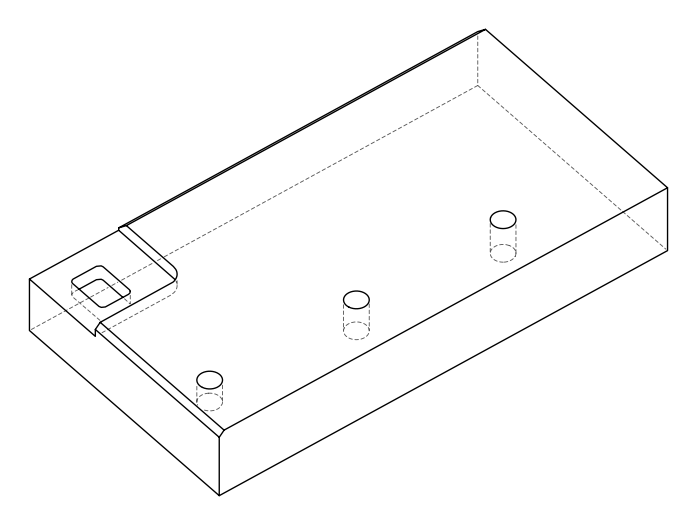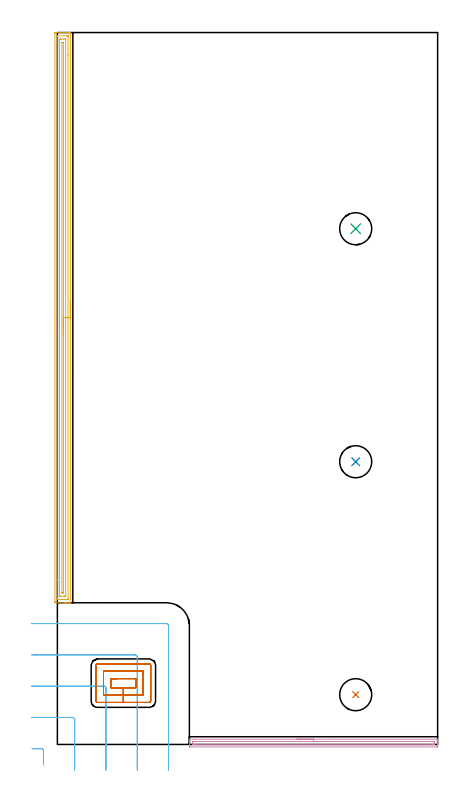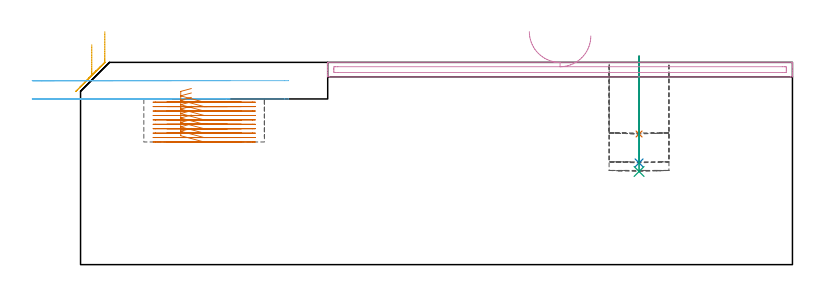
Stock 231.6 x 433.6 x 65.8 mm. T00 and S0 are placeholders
(PLAN: 7 operations, 3 tool changes, 21.9 min)
(1 INDEXABLE_INSERT_DRILL_BLIND_HOLE_FROM_SOLID | STEP1POCKET | NXT0302_010 | 0.1 min | 6878 mm3)
(2 INDEXABLE_INSERT_DRILL_BLIND_HOLE_FROM_SOLID_1 | STEP1POCKET_1 | NXT0302_010 | 0.14 min | 9681 mm3)
(3 INDEXABLE_INSERT_DRILL_BLIND_HOLE_FROM_SOLID_2 | STEP1POCKET_2 | NXT0302_010 | 0.15 min | 10516 mm3)
(4 AREA_MILL | FG_CHAMFER_SURFACE | UGT0205_001 | 2.59 min | 1706 mm3)
(5 AREA_MILL_1 | FG_CHAMFER_SURFACE_1 | UGT0205_001 | 11.3 min | 15591 mm3)
(6 MILL_CORNER_NOTCH_RECTANGULAR | CORNER_NOTCH_RECTANGULAR | UGT0201_109 | Follow Part, ap 6.35, ae 75% | 2.13 min | 81791 mm3)
(7 MILL_RECTANGULAR_POCKET | POCKET_RECTANGULAR_STRAIGHT | UGT0201_124 | Follow Part, ap 1.5, ae 75% | 5.52 min | 16021 mm3)
(TOOL NXT0302_010 | Index. Insert Drill 19.5mm [880-D1950L25-05] | D19.5 PA176 FL98 Z2)
(TOOL UGT0205_001 | Chamfer Mill 20 x 3 x 45 deg. | D20 FL50 Z2)
(TOOL UGT0201_109 | End Mill 25.4 mm | D25.4 FL25 Z2)
(TOOL UGT0201_124 | Carbide End Mill 6.0 | D6 FL15 Z4)
(OP 1 INDEXABLE_INSERT_DRILL_BLIND_HOLE_FROM_SOLID)
G17 G21 G94 G90
T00 M6
G54
G17 G0 G90 X181.7 Y30.3 S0 M3
G43 Z75.8 H1
G94 G81 G98 Z42.5 F250. R67.8
G80
M5
M2
(OP 2 INDEXABLE_INSERT_DRILL_BLIND_HOLE_FROM_SOLID_1)
G17 G21 G94 G90
T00 M6
G54
G17 G0 G90 X181.7 Y172.2 S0 M3
G43 Z75.8 H1
G94 G81 G98 Z33.1 F250. R67.8
G80
M5
M2
(OP 3 INDEXABLE_INSERT_DRILL_BLIND_HOLE_FROM_SOLID_2)
G17 G21 G94 G90
T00 M6
G54
G17 G0 G90 X181.7 Y314.1 S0 M3
G43 Z75.8 H1
G94 G81 G98 Z30.3 F250. R67.8
G80
M5
M2
(OP 4 AREA_MILL)
G17 G21 G94 G90
T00 M6
G54
G17 G0 G90 X146. Y3.2 S1061 M3
G43 Z75.8 H0
G94 G1 X146.038 Z74.928 F250.
X146.152 Z74.063
X146.341 Z73.212
X146.603 Z72.38
X146.937 Z71.574
X147.34 Z70.8
X147.808 Z70.064
X148.34 Z69.372
X148.929 Z68.729
X149.572 Z68.14
X150.264 Z67.608
X151. Z67.14
X151.774 Z66.737
X152.58 Z66.403
X153.412 Z66.141
X154.264 Z65.952
X155.128 Z65.838
X156. Z65.8
X231.437
X231.59 Y3.197 Z65.788
X231.593 Y3.156 Z65.748
X231.6 Y2.783 Z65.383
Y2.391 Z64.99
Y1.74 Z64.335
Y0.525 Z63.122
Y-0.04 Z62.554
Y-0.648 Z61.948
X231.598 Y-0.93 Z61.665
X231.592 Y-1.491 Z61.105
X231.556 Y-1.493 Z61.103
X230.99 Y-1.5 Z61.1
X81.01
X80.444 Y-1.493 Z61.103
X80.408 Y-1.491 Z61.105
X80.4 Y-0.93 Z61.665
Y-0.648 Z61.948
Y-0.04 Z62.554
Y0.525 Z63.122
Y0.85 Z63.446
Y1.415 Z64.011
Y1.74 Z64.335
Y2.391 Z64.99
Y2.783 Z65.383
X80.407 Y3.156 Z65.748
X80.41 Y3.197 Z65.788
X80.563 Y3.2 Z65.8
X156.
Y1.786 Z64.386
X228.312
X229.162 Y1.783 Z64.383
X229.205 Y1.78 Z64.38
X229.59 Y1.74 Z64.34
X229.597 Y1.349 Z63.949
X229.598 Y0.85 Z63.45
Y0.459 Z63.059
X229.59 Y-0.04 Z62.56
X229.245 Y-0.08 Z62.52
X229.205 Y-0.082 Z62.518
X228.358 Y-0.086 Z62.514
X228.312
X83.688
X82.838 Y-0.083 Z62.517
X82.795 Y-0.08 Z62.52
X82.41 Y-0.04 Z62.56
X82.403 Y0.351 Z62.951
X82.402 Y0.85 Z63.45
Y1.241 Z63.841
X82.41 Y1.74 Z64.34
X82.755 Y1.78 Z64.38
X82.795 Y1.782 Z64.382
X83.642 Y1.786 Z64.386
X83.688
X156.
X156.872 Z64.424
X157.736 Z64.538
X158.588 Z64.727
X159.42 Z64.989
X160.226 Z65.323
X161. Z65.726
X161.736 Z66.194
X162.428 Z66.725
X163.071 Z67.315
X163.66 Z67.958
X164.192 Z68.65
X164.66 Z69.386
X165.063 Z70.16
X165.397 Z70.966
X165.659 Z71.798
X165.848 Z72.649
X165.962 Z73.514
X166. Z74.386
G0 Z75.8
M5
M2
(OP 5 AREA_MILL_1)
G17 G21 G94 G90
T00 M6
G54
G17 G0 G90 X7.9 Y269.95 S1061 M3
G43 Z75.8 H0
G94 G1 Y269.912 Z74.928 F250.
Y269.798 Z74.063
Y269.609 Z73.212
Y269.347 Z72.38
Y269.013 Z71.574
Y268.61 Z70.8
Y268.141 Z70.064
Y267.61 Z69.372
Y267.021 Z68.729
Y266.378 Z68.139
Y265.686 Z67.608
Y264.95 Z67.14
Y264.176 Z66.737
Y263.37 Z66.403
Y262.538 Z66.141
Y261.686 Z65.952
Y260.822 Z65.838
Y259.95 Z65.8
Y86.482
X7.897 Y86.31 Z65.788
X7.765 Y86.302 Z65.657
X7.627 Y86.3 Z65.527
X7.405 Z65.304
X6.692 Z64.587
X5.463 Z63.36
X4.946 Z62.841
X4.332 Z62.227
X-1.165 Y86.301 Z56.732
X-1.493 Y86.31 Z56.404
X-1.498 Y86.589 Z56.401
X-1.5 Y86.929 Z56.4
Y87.272
Y432.971
X-1.498 Y433.311 Z56.401
X-1.493 Y433.59 Z56.404
X-1.165 Y433.6 Z56.732
X4.946 Z62.841
X6.336 Z64.232
X6.692 Z64.587
X7.405 Z65.304
X7.627 Z65.527
X7.765 Y433.598 Z65.657
X7.897 Y433.59 Z65.788
X7.9 Y433.418 Z65.8
Y259.95
X6.486 Z64.386
Y88.718
X6.484 Y88.376 Z64.384
X6.482 Y88.335 Z64.382
X6.479 Y88.319 Z64.379
X6.47 Y88.31 Z64.37
X6.363 Y88.304 Z64.263
X6.227 Y88.301 Z64.127
X0.114 Z58.014
X-0.039 Y88.307 Z57.861
X-0.069 Y88.309 Z57.831
X-0.079 Y88.361 Z57.821
X-0.083 Y88.503 Z57.817
X-0.085 Y88.718 Z57.815
X-0.086 Y100.074 Z57.814
Y431.182
X-0.084 Y431.523 Z57.816
X-0.082 Y431.565 Z57.818
X-0.08 Y431.581 Z57.82
X-0.07 Y431.59 Z57.83
X0.037 Y431.596 Z57.937
X0.173 Y431.599 Z58.073
X5.819 Y431.6 Z63.719
X6.286 Y431.599 Z64.186
X6.439 Y431.593 Z64.339
X6.469 Y431.591 Z64.369
X6.479 Y431.539 Z64.379
X6.483 Y431.397 Z64.383
X6.485 Y431.182 Z64.385
X6.486 Y419.84 Z64.386
Y259.95
X5.071 Z62.971
Y90.506
X5.07 Y90.379 Z62.97
X5.067 Y90.336 Z62.967
X5.065 Y90.31 Z62.965
X5.046 Y90.308 Z62.946
X4.946 Y90.305 Z62.846
X4.274 Y90.3 Z62.174
X4.073 Z61.973
X2.528 Z60.428
X1.655 Z59.555
X1.454 Y90.303 Z59.354
X1.387 Y90.306 Z59.287
X1.34 Y90.309 Z59.24
X1.335 Y90.378 Z59.235
X1.331 Y90.506 Z59.231
X1.329 Y90.634 Z59.229
Y429.394
X1.33 Y429.521 Z59.23
X1.333 Y429.564 Z59.233
X1.335 Y429.59 Z59.235
X1.354 Y429.592 Z59.254
X1.454 Y429.595 Z59.354
X2.126 Y429.6 Z60.026
X2.327 Z60.227
X3.872 Z61.772
X4.745 Z62.645
X4.946 Y429.597 Z62.846
X5.013 Y429.594 Z62.913
X5.06 Y429.59 Z62.96
X5.064 Y429.521 Z62.964
X5.069 Y429.394 Z62.969
X5.071 Y429.266 Z62.971
Y259.95
X3.657 Z61.557
Y92.564
X3.656 Y92.439 Z61.556
X3.653 Y92.356 Z61.553
X3.651 Y92.315 Z61.551
X3.633 Y92.31 Z61.533
X3.194 Y92.3 Z61.094
X2.769 Y92.309 Z60.669
X2.749 Y92.311 Z60.649
X2.746 Y92.326 Z60.646
X2.744 Y92.361 Z60.644
X2.743 Y92.405 Z60.643
Y92.448
Y427.336
X2.744 Y427.461 Z60.644
X2.747 Y427.544 Z60.647
X2.749 Y427.585 Z60.649
X2.767 Y427.59 Z60.667
X3.206 Y427.6 Z61.106
X3.631 Y427.591 Z61.531
X3.651 Y427.589 Z61.551
X3.654 Y427.574 Z61.554
X3.656 Y427.539 Z61.556
X3.657 Y427.495 Z61.557
Y427.452
Y259.95
Y259.078 Z61.595
Y258.213 Z61.709
Y257.362 Z61.898
Y256.53 Z62.16
Y255.724 Z62.494
Y254.95 Z62.897
Y254.214 Z63.366
Y253.522 Z63.897
Y252.879 Z64.486
Y252.29 Z65.129
Y251.758 Z65.822
Y251.29 Z66.557
Y250.887 Z67.331
Y250.553 Z68.137
Y250.291 Z68.969
Y250.102 Z69.821
Y249.988 Z70.686
Y249.95 Z71.557
G0 Z75.8
M5
M2
(OP 6 MILL_CORNER_NOTCH_RECTANGULAR)
G17 G21 G94 G90
T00 M6
G54
G17 G0 G90 X-8.5 Y-12.436 S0 M3
G43 Z75.8 H0
Z59.85
G94 G1 Y-9.436 F250.
Y-3.863 F500.
G3 X-9.763 Y-2.6 R1.27
G1 X-12.431
X-15.431 F250.
G0 Z75.8
X10.55 Y-15.7
Z59.85
G1 Y-12.7
Y15.186 F500.
G3 X9.286 Y16.45 R1.27
G1 X-12.7
X-15.7 F250.
G0 Z75.8
X29.6 Y-15.7
Z59.85
G1 Y-12.7
Y34.236 F500.
G3 X28.336 Y35.5 R1.27
G1 X-12.7
X-15.7 F250.
G0 Z75.8
X48.65 Y-15.7
Z59.85
G1 Y-12.7
Y53.285 F500.
G3 X47.385 Y54.55 R1.27
G1 X-12.7
X-15.7 F250.
G0 Z75.8
X67.7 Y-15.7
Z59.85
G1 Y-12.7
Y72.3 F500.
G3 X66.4 Y73.6 R1.3
G1 X-12.7
X-15.7 F250.
G0 Z75.8
X-8.5 Y-12.436
Z53.9
G1 Y-9.436
Y-3.863 F500.
G3 X-9.763 Y-2.6 R1.27
G1 X-12.431
X-15.431 F250.
G0 Z75.8
X10.55 Y-15.7
Z53.9
G1 Y-12.7
Y15.186 F500.
G3 X9.286 Y16.45 R1.27
G1 X-12.7
X-15.7 F250.
G0 Z75.8
X29.6 Y-15.7
Z53.9
G1 Y-12.7
Y34.236 F500.
G3 X28.336 Y35.5 R1.27
G1 X-12.7
X-15.7 F250.
G0 Z75.8
X48.65 Y-15.7
Z53.9
G1 Y-12.7
Y53.286 F500.
G3 X47.386 Y54.55 R1.27
G1 X-12.7
X-15.7 F250.
G0 Z75.8
X67.7 Y-15.7
Z53.9
G1 Y-12.7
Y72.3 F500.
G3 X66.4 Y73.6 R1.3
G1 X-12.7
X-15.7 F250.
G0 Z75.8
M5
M2
(OP 7 MILL_RECTANGULAR_POCKET)
G17 G21 G94 G90
T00 M6
G54
G17 G0 G90 X36.066 Y40.1 S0 M3
G43 Z75.8 H0
Z57.289
G94 G1 X32.6 Z56.36 F250.
Y34.6 Z54.886
X40.2 Z52.85
X47.8 F500.
Y40.1
X32.6
Y34.6
X40.2
Y30.1
X52.3
Y44.6
X28.1
Y30.1
X40.2
Y25.6
X56.
G3 X56.8 Y26.4 R0.8
G1 Y48.3
G3 X56. Y49.1 R0.8
G1 X24.4
G3 X23.6 Y48.3 R0.8
G1 Y26.4
G3 X24.4 Y25.6 R0.8
G1 X40.2
X41.2
G0 X36.066 Y40.1 Z55.85
G1 X32.6 Z54.921 F250.
Y34.6 Z53.447
X40.2 Z51.411
X47.8 F500.
Y40.1
X32.6
Y34.6
X40.2
Y30.1
X52.3
Y44.6
X28.1
Y30.1
X40.2
Y25.6
X56.
G3 X56.8 Y26.4 R0.8
G1 Y48.3
G3 X56. Y49.1 R0.8
G1 X24.4
G3 X23.6 Y48.3 R0.8
G1 Y26.4
G3 X24.4 Y25.6 R0.8
G1 X40.2
X41.2
G0 X36.066 Y40.1 Z54.411
G1 X32.6 Z53.482 F250.
Y34.6 Z52.009
X40.2 Z49.972
X47.8 F500.
Y40.1
X32.6
Y34.6
X40.2
Y30.1
X52.3
Y44.6
X28.1
Y30.1
X40.2
Y25.6
X56.
G3 X56.8 Y26.4 R0.8
G1 Y48.3
G3 X56. Y49.1 R0.8
G1 X24.4
G3 X23.6 Y48.3 R0.8
G1 Y26.4
G3 X24.4 Y25.6 R0.8
G1 X40.2
X41.2
G0 X36.066 Y40.1 Z52.972
G1 X32.6 Z52.043 F250.
Y34.6 Z50.57
X40.2 Z48.533
X47.8 F500.
Y40.1
X32.6
Y34.6
X40.2
Y30.1
X52.3
Y44.6
X28.1
Y30.1
X40.2
Y25.6
X56.
G3 X56.8 Y26.4 R0.8
G1 Y48.3
G3 X56. Y49.1 R0.8
G1 X24.4
G3 X23.6 Y48.3 R0.8
G1 Y26.4
G3 X24.4 Y25.6 R0.8
G1 X40.2
X41.2
G0 X36.066 Y40.1 Z51.533
G1 X32.6 Z50.605 F250.
Y34.6 Z49.131
X40.2 Z47.094
X47.8 F500.
Y40.1
X32.6
Y34.6
X40.2
Y30.1
X52.3
Y44.6
X28.1
Y30.1
X40.2
Y25.6
X56.
G3 X56.8 Y26.4 R0.8
G1 Y48.3
G3 X56. Y49.1 R0.8
G1 X24.4
G3 X23.6 Y48.3 R0.8
G1 Y26.4
G3 X24.4 Y25.6 R0.8
G1 X40.2
X41.2
G0 X36.066 Y40.1 Z50.094
G1 X32.6 Z49.166 F250.
Y34.6 Z47.692
X40.2 Z45.656
X47.8 F500.
Y40.1
X32.6
Y34.6
X40.2
Y30.1
X52.3
Y44.6
X28.1
Y30.1
X40.2
Y25.6
X56.
G3 X56.8 Y26.4 R0.8
G1 Y48.3
G3 X56. Y49.1 R0.8
G1 X24.4
G3 X23.6 Y48.3 R0.8
G1 Y26.4
G3 X24.4 Y25.6 R0.8
G1 X40.2
X41.2
G0 X36.066 Y40.1 Z48.656
G1 X32.6 Z47.727 F250.
Y34.6 Z46.253
X40.2 Z44.217
X47.8 F500.
Y40.1
X32.6
Y34.6
X40.2
Y30.1
X52.3
Y44.6
X28.1
Y30.1
X40.2
Y25.6
X56.
G3 X56.8 Y26.4 R0.8
G1 Y48.3
G3 X56. Y49.1 R0.8
G1 X24.4
G3 X23.6 Y48.3 R0.8
G1 Y26.4
G3 X24.4 Y25.6 R0.8
G1 X40.2
X41.2
G0 X36.066 Y40.1 Z47.217
G1 X32.6 Z46.288 F250.
Y34.6 Z44.814
X40.2 Z42.778
X47.8 F500.
Y40.1
X32.6
Y34.6
X40.2
Y30.1
X52.3
Y44.6
X28.1
Y30.1
X40.2
Y25.6
X56.
G3 X56.8 Y26.4 R0.8
G1 Y48.3
G3 X56. Y49.1 R0.8
G1 X24.4
G3 X23.6 Y48.3 R0.8
G1 Y26.4
G3 X24.4 Y25.6 R0.8
G1 X40.2
X41.2
G0 X36.066 Y40.1 Z45.778
G1 X32.6 Z44.849 F250.
Y34.6 Z43.375
X40.2 Z41.339
X47.8 F500.
Y40.1
X32.6
Y34.6
X40.2
Y30.1
X52.3
Y44.6
X28.1
Y30.1
X40.2
Y25.6
X56.
G3 X56.8 Y26.4 R0.8
G1 Y48.3
G3 X56. Y49.1 R0.8
G1 X24.4
G3 X23.6 Y48.3 R0.8
G1 Y26.4
G3 X24.4 Y25.6 R0.8
G1 X40.2
X41.2
G0 X36.066 Y40.1 Z44.339
G1 X32.6 Z43.41 F250.
Y34.6 Z41.936
X40.2 Z39.9
X47.8 F500.
Y40.1
X32.6
Y34.6
X40.2
Y30.1
X52.3
Y44.6
X28.1
Y30.1
X40.2
Y25.6
X56.
G3 X56.8 Y26.4 R0.8
G1 Y48.3
G3 X56. Y49.1 R0.8
G1 X24.4
G3 X23.6 Y48.3 R0.8
G1 Y26.4
G3 X24.4 Y25.6 R0.8
G1 X40.2
X41.2
G0 Z75.8
M5
M2
